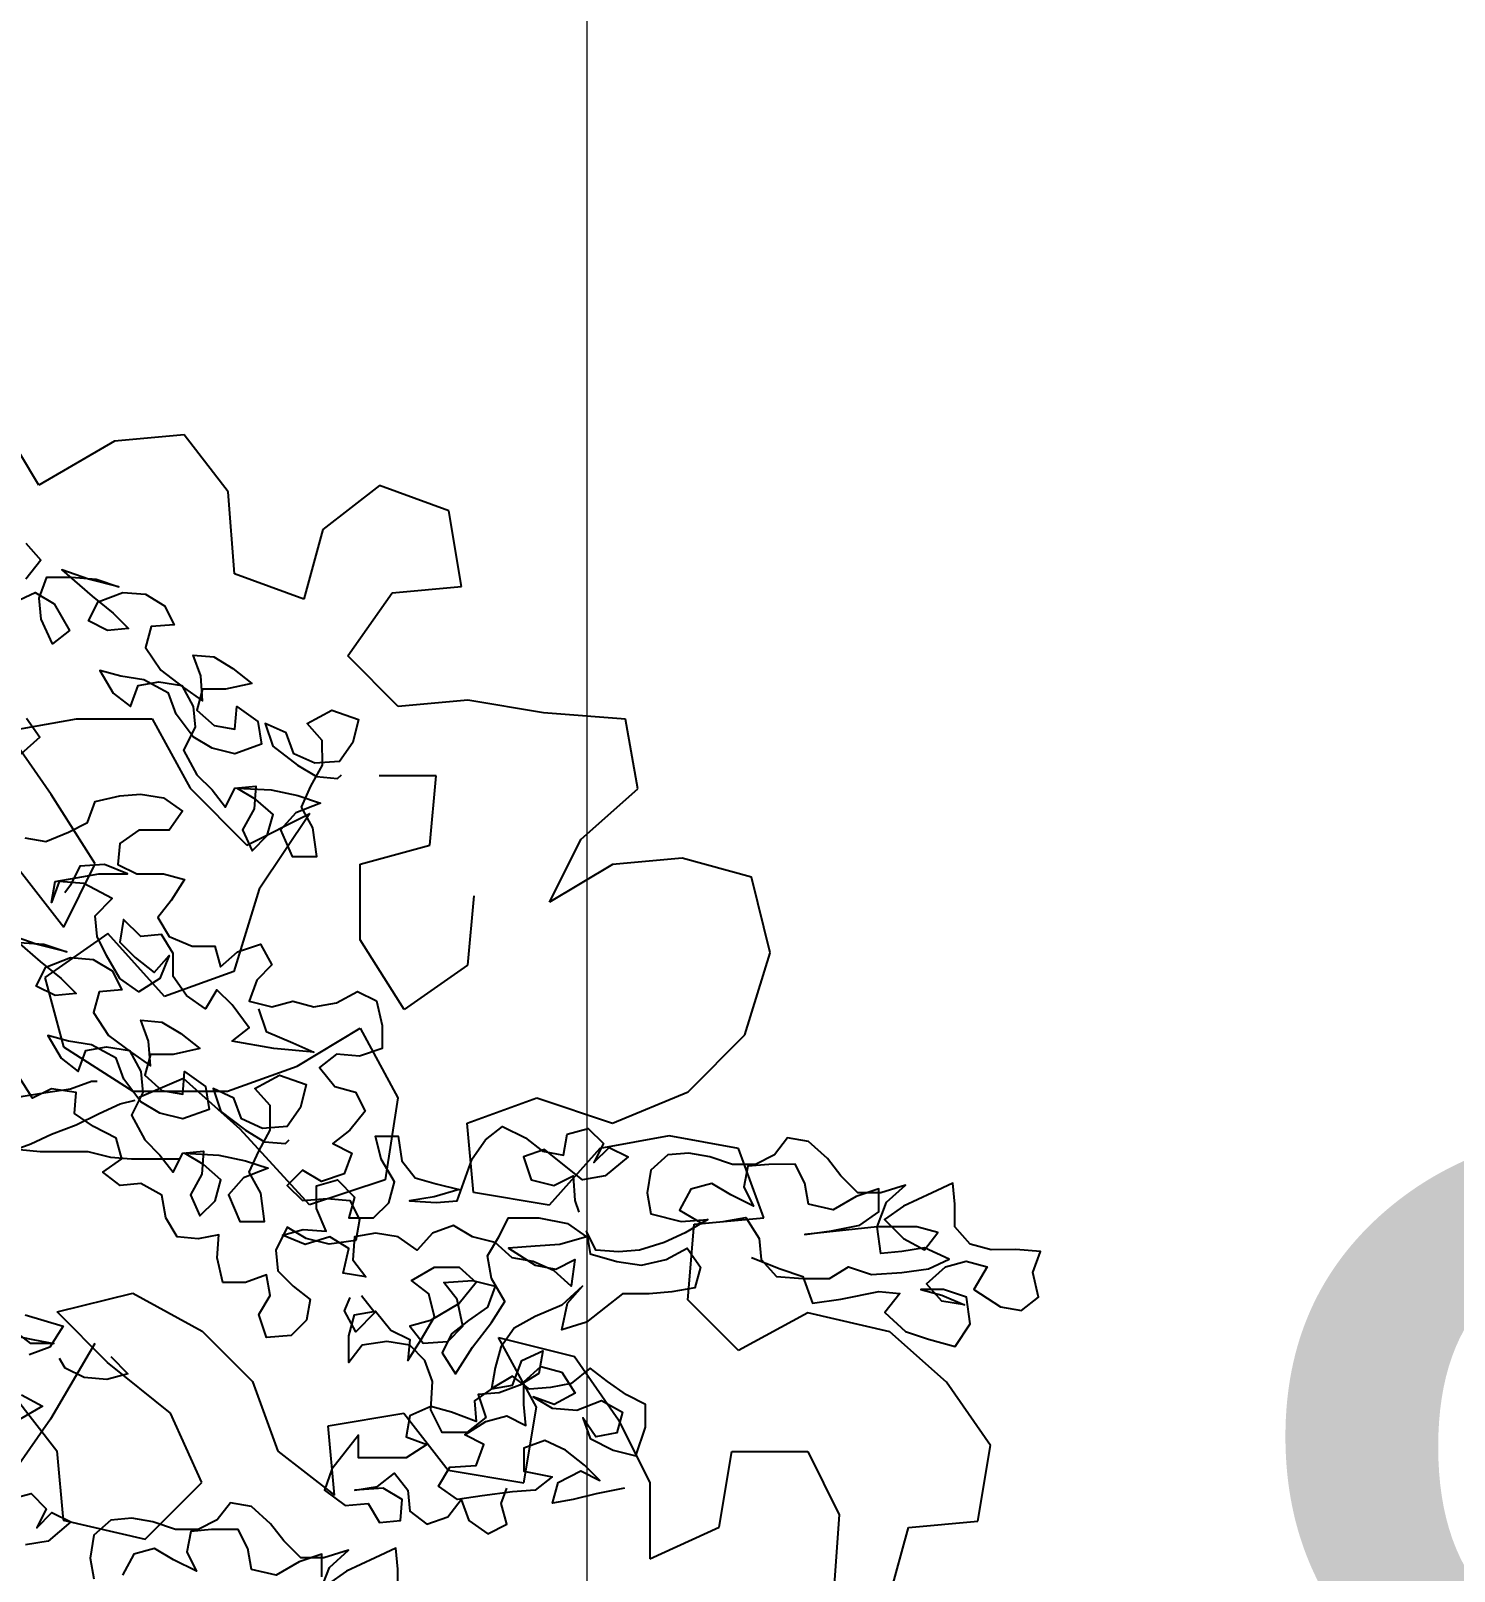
# Model space of a CAD drawing. Header units: millimetres. Extents: x 684983 to 685377, y 990360 to 990509.
# Drawn here: x 685191.703 to 685192.405, y 990448.431 to 990449.19 of the extents above; entities that cross this region are included whole.
import ezdxf

# ---------------------------------------------------------------- set-up
doc = ezdxf.new("R2010")
doc.units = ezdxf.units.MM
doc.header["$PDMODE"] = 35
doc.header["$PDSIZE"] = 0.2
for name, color, linetype in [('ANJILI', 7, 'Continuous'), ('dim', 7, 'Continuous'), ('MAHAGONY', 7, 'Continuous')]:
    doc.layers.add(name, color=color, linetype=linetype)
doc.layers.add('grid', color=8, linetype='Continuous', lineweight=9)
doc.styles.add('DIM', font='ARIALN.TTF', dxfattribs={"width": 0.8, "height": 1})
doc.styles.add('ROMANS', font='arial.ttf')
doc.dimstyles.get("Standard").update_dxf_attribs({"dimtxt": 1, "dimasz": 0.18, "dimexe": 0.18, "dimexo": 0.0625, "dimgap": 0.09, "dimtad": 0, "dimrnd": 0.05, "dimzin": 0, "dimdsep": 46, "dimtxsty": 'DIM', "dimcen": 0.09, "dimse1": 1, "dimse2": 1, "dimsd1": 1, "dimsd2": 1, "dimadec": 0, "dimazin": 0, "dimtfac": 1, "dimtix": 1, "dimtofl": 0, "dimtmove": 2, "dimatfit": 3, "dimfxl": 0, "dimtolj": 1, "dimtzin": 0, "dimarcsym": 0})

# ---------------------------------------------------------------- blocks, each defined once
blk = doc.blocks.new('*D57')
at = {"layer": 'Defpoints', "color": 0, "transparency": 16777216}
for p in [(685192.35967, 990448.87212), (685192.10547, 990447.83), (685211.20735, 990443.17057)]:
    blk.add_point(p, dxfattribs=at)
at = {"layer": 'dim', "color": 0, "transparency": 16777216, "insert": (685201.91061, 990446.54241), "char_height": 1, "attachment_point": 5, "rotation": 346.29181, "style": 'DIM'}
blk.add_mtext('\\A1;19.65', dxfattribs=at)
blk = doc.blocks.new('*D58')
at = {"layer": 'Defpoints', "color": 0, "transparency": 16777216}
for p in [(685177.08947, 990451.441), (685192.34647, 990448.83217), (685192.10547, 990447.83)]:
    blk.add_point(p, dxfattribs=at)
at = {"layer": 'dim', "color": 0, "transparency": 16777216, "insert": (685184.83847, 990450.63767), "char_height": 1, "attachment_point": 5, "rotation": 346.47844, "style": 'DIM'}
blk.add_mtext('\\A1;15.45', dxfattribs=at)
blk = doc.blocks.new('seee')
at = {"color": 84}
for p, q in [((11693.417, -2862.139, 6505.241), (11692.073, -2859.894, 6505.241)), ((11696.11, -2860.571, 6505.241), (11693.417, -2862.139, 6505.241)), ((11698.578, -2860.349, 6505.241), (11696.11, -2860.571, 6505.241)), ((11700.147, -2862.369, 6505.241), (11698.578, -2860.349, 6505.241)), ((11700.368, -2865.286, 6505.241), (11700.147, -2862.369, 6505.241)), ((11705.531, -2862.15, 6505.241), (11703.51, -2863.718, 6505.241)), ((11707.998, -2863.049, 6505.241), (11705.531, -2862.15, 6505.241)), ((11708.444, -2865.742, 6505.241), (11707.998, -2863.049, 6505.241)), ((11703.51, -2863.718, 6505.241), (11702.835, -2866.185, 6505.241)), ((11702.835, -2866.185, 6505.241), (11700.368, -2865.286, 6505.241)), ((11705.976, -2865.964, 6505.241), (11708.444, -2865.742, 6505.241)), ((11704.404, -2868.206, 6505.241), (11705.976, -2865.964, 6505.241)), ((11706.197, -2870.002, 6505.241), (11704.404, -2868.206, 6505.241)), ((11708.665, -2869.78, 6505.241), (11706.197, -2870.002, 6505.241)), ((11711.356, -2870.231, 6505.241), (11708.665, -2869.78, 6505.241)), ((11692.287, -2870.887, 6505.241), (11694.755, -2870.44, 6505.241)), ((11694.755, -2870.44, 6505.241), (11697.447, -2870.443, 6505.241)), ((11697.447, -2870.443, 6505.241), (11698.791, -2872.912, 6505.241)), ((11714.272, -2870.458, 6505.241), (11711.356, -2870.231, 6505.241)), ((11714.719, -2872.926, 6505.241), (11714.272, -2870.458, 6505.241)), ((11693.855, -2873.131, 6505.241), (11692.287, -2870.887, 6505.241)), ((11707.54, -2872.471, 6505.241), (11705.521, -2872.469, 6505.241)), ((11707.314, -2874.939, 6505.241), (11707.54, -2872.471, 6505.241)), ((11695.423, -2875.601, 6505.241), (11693.855, -2873.131, 6505.241)), ((11698.791, -2872.912, 6505.241), (11700.808, -2874.933, 6505.241)), ((11712.698, -2874.719, 6505.241), (11714.719, -2872.926, 6505.241)), ((11700.808, -2874.933, 6505.241), (11703.052, -2873.813, 6505.241)), ((11703.052, -2873.813, 6505.241), (11701.255, -2876.503, 6505.241)), ((11704.845, -2875.609, 6505.241), (11707.314, -2874.939, 6505.241)), ((11711.574, -2876.961, 6505.241), (11712.698, -2874.719, 6505.241)), ((11694.3, -2877.843, 6505.241), (11695.423, -2875.601, 6505.241)), ((11704.843, -2878.301, 6505.241), (11704.845, -2875.609, 6505.241)), ((11713.819, -2875.617, 6505.241), (11711.574, -2876.961, 6505.241)), ((11716.287, -2875.395, 6505.241), (11713.819, -2875.617, 6505.241)), ((11718.754, -2876.071, 6505.241), (11716.287, -2875.395, 6505.241)), ((11692.731, -2875.822, 6505.241), (11694.3, -2877.843, 6505.241)), ((11719.424, -2878.763, 6505.241), (11718.754, -2876.071, 6505.241)), ((11701.255, -2876.503, 6505.241), (11700.355, -2879.419, 6505.241)), ((11708.882, -2876.735, 6505.241), (11708.656, -2879.202, 6505.241)), ((11695.87, -2878.069, 6505.241), (11693.625, -2879.637, 6505.241)), ((11697.887, -2880.314, 6505.241), (11695.87, -2878.069, 6505.241)), ((11706.411, -2880.77, 6505.241), (11704.843, -2878.301, 6505.241)), ((11718.524, -2881.679, 6505.241), (11719.424, -2878.763, 6505.241)), ((11700.355, -2879.419, 6505.241), (11697.887, -2880.314, 6505.241)), ((11708.656, -2879.202, 6505.241), (11706.411, -2880.77, 6505.241)), ((11693.625, -2879.637, 6505.241), (11694.296, -2882.105, 6505.241)), ((11702.596, -2882.786, 6505.241), (11704.84, -2881.442, 6505.241)), ((11704.84, -2881.442, 6505.241), (11706.184, -2883.911, 6505.241)), ((11694.296, -2882.105, 6505.241), (11696.762, -2883.678, 6505.241)), ((11716.504, -2883.696, 6505.241), (11718.524, -2881.679, 6505.241)), ((11698.557, -2883.231, 6505.241), (11696.986, -2883.902, 6505.241)), ((11700.574, -2885.027, 6505.241), (11698.557, -2883.231, 6505.241)), ((11700.127, -2883.681, 6505.241), (11702.596, -2882.786, 6505.241)), ((11696.762, -2883.678, 6505.241), (11700.127, -2883.681, 6505.241)), ((11713.81, -2884.815, 6505.241), (11716.504, -2883.696, 6505.241)), ((11706.184, -2883.911, 6505.241), (11705.733, -2886.827, 6505.241)), ((11708.651, -2884.81, 6505.241), (11711.119, -2883.915, 6505.241)), ((11711.119, -2883.915, 6505.241), (11713.81, -2884.815, 6505.241)), ((11708.873, -2887.278, 6505.241), (11708.651, -2884.81, 6505.241)), ((11703.04, -2887.722, 6505.241), (11700.574, -2885.027, 6505.241)), ((11715.829, -2885.266, 6505.241), (11713.361, -2885.712, 6505.241)), ((11718.296, -2885.717, 6505.241), (11715.829, -2885.266, 6505.241)), ((11713.361, -2885.712, 6505.241), (11711.564, -2887.73, 6505.241)), ((11719.191, -2888.185, 6505.241), (11718.296, -2885.717, 6505.241)), ((11705.733, -2886.827, 6505.241), (11703.04, -2887.722, 6505.241)), ((11711.564, -2887.73, 6505.241), (11708.873, -2887.278, 6505.241)), ((11716.724, -2888.407, 6505.241), (11719.191, -2888.185, 6505.241)), ((11716.497, -2891.099, 6505.241), (11716.724, -2888.407, 6505.241)), ((11694.063, -2891.527, 6505.241), (11696.755, -2890.857, 6505.241)), ((11696.755, -2890.857, 6505.241), (11699.222, -2892.205, 6505.241)), ((11718.29, -2892.895, 6505.241), (11716.497, -2891.099, 6505.241)), ((11695.856, -2893.324, 6505.241), (11694.063, -2891.527, 6505.241)), ((11720.759, -2891.552, 6505.241), (11718.29, -2892.895, 6505.241)), ((11723.674, -2892.227, 6505.241), (11720.759, -2891.552, 6505.241)), ((11699.222, -2892.205, 6505.241), (11701.015, -2894.001, 6505.241)), ((11711.109, -2894.908, 6505.241), (11709.765, -2892.439, 6505.241)), ((11709.765, -2892.439, 6505.241), (11712.457, -2893.114, 6505.241)), ((11725.692, -2894.024, 6505.241), (11723.674, -2892.227, 6505.241)), ((11695.408, -2892.65, 6505.241), (11693.835, -2895.341, 6505.241)), ((11712.457, -2893.114, 6505.241), (11714.025, -2895.359, 6505.241)), ((11698.098, -2895.12, 6505.241), (11695.856, -2893.324, 6505.241)), ((11701.015, -2894.001, 6505.241), (11701.91, -2896.47, 6505.241)), ((11727.26, -2896.269, 6505.241), (11725.692, -2894.024, 6505.241)), ((11692.49, -2894.442, 6505.241), (11694.058, -2896.463, 6505.241)), ((11699.217, -2897.589, 6505.241), (11698.098, -2895.12, 6505.241)), ((11703.706, -2895.574, 6505.241), (11706.398, -2895.128, 6505.241)), ((11706.398, -2895.128, 6505.241), (11707.966, -2897.148, 6505.241)), ((11710.658, -2897.599, 6505.241), (11711.109, -2894.908, 6505.241)), ((11693.835, -2895.341, 6505.241), (11690.69, -2899.825, 6505.241)), ((11703.928, -2898.042, 6505.241), (11703.706, -2895.574, 6505.241)), ((11714.025, -2895.359, 6505.241), (11715.145, -2897.604, 6505.241)), ((11726.809, -2898.96, 6505.241), (11727.26, -2896.269, 6505.241)), ((11694.058, -2896.463, 6505.241), (11694.28, -2898.93, 6505.241)), ((11701.91, -2896.47, 6505.241), (11703.928, -2898.042, 6505.241)), ((11717.611, -2899.176, 6505.241), (11718.062, -2896.485, 6505.241)), ((11718.062, -2896.485, 6505.241), (11720.754, -2896.487, 6505.241)), ((11720.754, -2896.487, 6505.241), (11721.874, -2898.731, 6505.241)), ((11707.966, -2897.148, 6505.241), (11710.658, -2897.599, 6505.241)), ((11697.196, -2899.606, 6505.241), (11699.217, -2897.589, 6505.241)), ((11715.145, -2897.604, 6505.241), (11715.142, -2900.296, 6505.241)), ((11694.28, -2898.93, 6505.241), (11697.196, -2899.606, 6505.241)), ((11721.874, -2898.731, 6505.241), (11721.647, -2901.872, 6505.241)), ((11724.341, -2899.182, 6505.241), (11726.809, -2898.96, 6505.241)), ((11715.142, -2900.296, 6505.241), (11717.611, -2899.176, 6505.241)), ((11723.666, -2901.649, 6505.241), (11724.341, -2899.182, 6505.241))]:
    blk.add_line(p, q, dxfattribs=at)
blk = doc.blocks.new('TREE30')
at = {"color": 3, "flags": 128}
for points in [[(0.21608, 2.95915), (0.22409, 2.95015), (0.21609, 2.94013)], [(0.2101, 2.92811), (0.2211, 2.93313), (0.23112, 2.92713), (0.23914, 2.91313), (0.23014, 2.90611), (0.22412, 2.91912), (0.22311, 2.93013), (0.2271, 2.94114), (0.24011, 2.94115), (0.25313, 2.94016), (0.26514, 2.93617), (0.24912, 2.94016), (0.23511, 2.94515), (0.25113, 2.93115), (0.26215, 2.92216), (0.27016, 2.91416), (0.25915, 2.91315), (0.24914, 2.91814), (0.25414, 2.92815), (0.26714, 2.93317), (0.27915, 2.93218), (0.28917, 2.92618), (0.29418, 2.91618), (0.28217, 2.91517), (0.27918, 2.90416), (0.2872, 2.89215), (0.29922, 2.88316), (0.30923, 2.87616), (0.30822, 2.88917), (0.3042, 2.90018), (0.31522, 2.89919), (0.32523, 2.89319), (0.33525, 2.88519), (0.32124, 2.88218), (0.30923, 2.88217), (0.30623, 2.87115), (0.31525, 2.86315), (0.32626, 2.86116), (0.32725, 2.87317), (0.33827, 2.86518), (0.34028, 2.85317), (0.32627, 2.84815), (0.31426, 2.85114), (0.30424, 2.85714), (0.29523, 2.86914), (0.29121, 2.88015), (0.27819, 2.88714), (0.26618, 2.88913), (0.25517, 2.89212), (0.26219, 2.88012), (0.2712, 2.87312), (0.2752, 2.88414), (0.2862, 2.88615), (0.29821, 2.88416), (0.30423, 2.87315), (0.30524, 2.86214), (0.29925, 2.85013), (0.30626, 2.83712), (0.31428, 2.82913), (0.32129, 2.82012), (0.32629, 2.83014), (0.3373, 2.83115), (0.33631, 2.81914), (0.33031, 2.80812), (0.33533, 2.79712), (0.34333, 2.80513), (0.34632, 2.81614), (0.3373, 2.82414), (0.32729, 2.83014), (0.3453, 2.82915), (0.35932, 2.82616), (0.37133, 2.82217), (0.35833, 2.81716), (0.35033, 2.80814), (0.35635, 2.79413), (0.36936, 2.79415), (0.36734, 2.80916), (0.36133, 2.82016), (0.36632, 2.83117), (0.37232, 2.84219), (0.3723, 2.8552), (0.36429, 2.8642), (0.37729, 2.87122), (0.39131, 2.86623), (0.38832, 2.85421), (0.38132, 2.8442), (0.36831, 2.84319), (0.3573, 2.84818), (0.35328, 2.85919), (0.34227, 2.86418), (0.34628, 2.85217), (0.3593, 2.84218), (0.36932, 2.83618), (0.38033, 2.83519), (0.38233, 2.83719)], [(0.2165, 2.86699), (0.22351, 2.85698), (0.21351, 2.84797)], [(0.21555, 2.80393), (0.22656, 2.80194), (0.23857, 2.80696), (0.24857, 2.81197), (0.25257, 2.82298), (0.26557, 2.826), (0.27658, 2.82701), (0.2886, 2.82502), (0.29861, 2.81802), (0.29161, 2.808), (0.2756, 2.80799), (0.2656, 2.80097), (0.26461, 2.78996), (0.27462, 2.78497), (0.28863, 2.78498), (0.29964, 2.78199), (0.29265, 2.77097), (0.28565, 2.76196), (0.29166, 2.75196), (0.30368, 2.74696), (0.31569, 2.74697), (0.3187, 2.73597), (0.3277, 2.74398), (0.33971, 2.748), (0.34572, 2.73699), (0.33772, 2.72898), (0.33373, 2.71797), (0.34574, 2.71498), (0.35675, 2.71799), (0.36776, 2.715), (0.37977, 2.71701), (0.39078, 2.72302), (0.40079, 2.71803), (0.4038, 2.70502), (0.40381, 2.69301), (0.39181, 2.689), (0.3798, 2.68999), (0.37079, 2.68297), (0.37881, 2.67297), (0.38982, 2.66998), (0.39484, 2.65997), (0.38684, 2.64996), (0.37784, 2.64294), (0.38785, 2.63795), (0.38386, 2.62694), (0.37185, 2.62292), (0.36184, 2.62892), (0.35384, 2.6209), (0.36185, 2.6129), (0.37486, 2.61392), (0.38687, 2.61293), (0.39189, 2.60292), (0.38989, 2.59191), (0.37588, 2.5899), (0.36387, 2.59289), (0.35386, 2.59888), (0.34786, 2.58687), (0.34887, 2.57586), (0.35689, 2.56786), (0.3659, 2.56086), (0.36391, 2.54985), (0.35591, 2.54184), (0.3429, 2.54082), (0.33889, 2.55283), (0.34488, 2.56285), (0.34287, 2.57385), (0.33187, 2.56984), (0.31986, 2.56983), (0.31684, 2.58284), (0.31783, 2.59485), (0.30682, 2.59284), (0.29581, 2.59383), (0.2898, 2.60383), (0.28779, 2.61584), (0.27677, 2.62183), (0.26576, 2.62082), (0.25675, 2.62782), (0.26675, 2.63484), (0.26374, 2.64584), (0.25172, 2.65184), (0.24171, 2.65883), (0.2427, 2.66984), (0.22969, 2.67183), (0.21968, 2.66682), (0.21267, 2.67782)], [(0.2126, 2.74888), (0.22561, 2.74789), (0.23763, 2.7439), (0.22161, 2.74789), (0.20759, 2.75288), (0.22362, 2.73888), (0.23464, 2.72989), (0.24265, 2.72189), (0.23164, 2.72088), (0.22163, 2.72587), (0.22662, 2.73588), (0.23963, 2.7409), (0.25164, 2.73991), (0.26166, 2.73391), (0.26667, 2.72391), (0.25466, 2.7229), (0.25167, 2.71189), (0.25969, 2.69988), (0.2717, 2.69089), (0.28172, 2.68389), (0.28071, 2.6969), (0.27669, 2.70791), (0.2877, 2.70692), (0.29772, 2.70092), (0.30773, 2.69292), (0.29372, 2.68991), (0.28171, 2.6899), (0.27872, 2.67888), (0.28774, 2.67088), (0.29875, 2.66889), (0.29974, 2.6809), (0.31075, 2.67291), (0.31277, 2.6609), (0.29876, 2.65588), (0.28675, 2.65887), (0.27673, 2.66487), (0.26771, 2.67687), (0.2637, 2.68788), (0.25068, 2.69487), (0.23867, 2.69686), (0.22766, 2.69985), (0.23468, 2.68785), (0.24369, 2.68085), (0.24768, 2.69187), (0.25869, 2.69388), (0.2707, 2.69189), (0.27672, 2.68088), (0.27773, 2.66987), (0.27173, 2.65786), (0.27875, 2.64485), (0.28677, 2.63686), (0.29378, 2.62785), (0.29878, 2.63787), (0.30978, 2.63888), (0.30879, 2.62687), (0.3028, 2.61585), (0.30781, 2.60485), (0.31581, 2.61286), (0.3188, 2.62387), (0.30979, 2.63187), (0.29978, 2.63787), (0.31779, 2.63688), (0.33181, 2.63389), (0.34382, 2.6299), (0.33081, 2.62489), (0.32282, 2.61587), (0.32883, 2.60186), (0.34184, 2.60188), (0.33983, 2.61689), (0.33381, 2.62789), (0.33881, 2.6389), (0.3448, 2.64992), (0.34479, 2.66293), (0.33678, 2.67193), (0.34978, 2.67895), (0.3638, 2.67396), (0.36081, 2.66194), (0.35381, 2.65193), (0.3408, 2.65092), (0.32978, 2.65591), (0.32577, 2.66692), (0.31476, 2.67191), (0.31877, 2.6599), (0.33179, 2.64991), (0.34181, 2.64391), (0.35282, 2.64292), (0.35482, 2.64492)], [(0.33874, 2.71397), (0.34275, 2.70196), (0.35677, 2.69597), (0.36779, 2.69098), (0.34677, 2.69296), (0.32474, 2.69694), (0.33374, 2.70395), (0.32473, 2.71596), (0.31671, 2.72396), (0.31072, 2.71394), (0.3007, 2.72094), (0.29369, 2.73094), (0.29367, 2.74295), (0.28766, 2.75295), (0.27665, 2.75194), (0.26764, 2.76094), (0.26565, 2.74893), (0.27366, 2.74093), (0.28368, 2.73293), (0.29167, 2.74195), (0.28668, 2.72993), (0.27568, 2.72292), (0.26566, 2.72991), (0.25865, 2.74192), (0.25363, 2.75192), (0.25262, 2.76293), (0.26162, 2.77195), (0.2466, 2.77994), (0.23359, 2.78093), (0.2296, 2.76992), (0.23159, 2.78093), (0.24259, 2.78294), (0.2546, 2.78495), (0.26962, 2.78497), (0.2576, 2.78996), (0.24459, 2.78895), (0.2396, 2.77893), (0.2366, 2.77493)], [(0.21578, 2.55272), (0.23581, 2.54673), (0.22881, 2.53572), (0.2178, 2.5317)], [(0.21382, 2.51068), (0.22483, 2.50469), (0.21283, 2.49767)], [(0.20078, 2.5437), (0.2198, 2.53971), (0.23081, 2.53772), (0.2188, 2.53771), (0.20578, 2.54771)], [(0.53151, 2.46154), (0.5165, 2.45852), (0.50449, 2.45551), (0.49349, 2.4535), (0.49648, 2.46451), (0.50848, 2.47052), (0.5185, 2.46553), (0.51048, 2.47353), (0.50047, 2.48153), (0.48945, 2.48652), (0.47845, 2.48251), (0.47846, 2.4705), (0.49347, 2.46751), (0.48447, 2.46049), (0.47246, 2.45948), (0.45645, 2.45747), (0.44344, 2.45545), (0.43343, 2.46245), (0.43942, 2.47246), (0.45343, 2.47348), (0.45743, 2.48449), (0.44741, 2.48948), (0.45842, 2.4965), (0.46942, 2.49951), (0.47944, 2.49452), (0.47843, 2.50553), (0.47842, 2.51754), (0.48742, 2.52555), (0.49843, 2.52256), (0.50544, 2.51156), (0.49444, 2.50554), (0.48343, 2.50953), (0.49344, 2.50354), (0.50645, 2.50255), (0.51946, 2.50757), (0.53047, 2.50157), (0.52748, 2.49056), (0.51647, 2.48855), (0.50946, 2.49855), (0.51347, 2.48754), (0.52549, 2.48155), (0.5375, 2.47856), (0.54249, 2.49358), (0.54248, 2.50559), (0.53247, 2.51058), (0.52245, 2.51758), (0.51344, 2.52458), (0.50344, 2.51656), (0.49243, 2.51455), (0.48142, 2.51354), (0.47241, 2.52053), (0.4624, 2.51452), (0.4524, 2.5075), (0.45341, 2.4965), (0.4404, 2.50149), (0.42939, 2.50448), (0.41838, 2.49947), (0.41639, 2.48846), (0.4274, 2.48446), (0.4164, 2.47745), (0.39138, 2.47742), (0.39137, 2.48943), (0.37737, 2.47141), (0.37338, 2.46039), (0.38439, 2.4524), (0.3964, 2.45341), (0.40242, 2.4434), (0.41343, 2.44442), (0.41442, 2.45543), (0.4044, 2.46142), (0.38939, 2.46041), (0.4014, 2.46242), (0.4104, 2.46943), (0.41742, 2.46043), (0.41843, 2.44942), (0.42744, 2.44243), (0.43845, 2.44644), (0.44544, 2.45545), (0.44946, 2.44445), (0.45947, 2.43745), (0.46948, 2.44247), (0.46646, 2.45347), (0.46946, 2.46148)], [(0.41208, 2.40677), (0.41207, 2.41878), (0.41106, 2.42979), (0.40006, 2.42478), (0.38505, 2.41776), (0.37505, 2.41074)], [(0.37204, 2.41474), (0.37203, 2.42675), (0.36002, 2.42274), (0.34802, 2.41572), (0.33501, 2.41871), (0.33299, 2.42972), (0.32798, 2.43973), (0.31397, 2.43971), (0.30296, 2.4387), (0.30097, 2.42769), (0.30598, 2.41769), (0.29397, 2.42368), (0.28395, 2.42968), (0.27295, 2.42666), (0.26695, 2.41565)], [(0.37105, 2.40674), (0.37604, 2.41975), (0.38604, 2.42877), (0.37303, 2.42475), (0.36102, 2.42474), (0.35201, 2.43374), (0.34499, 2.44274), (0.33498, 2.45174), (0.32396, 2.45373), (0.31697, 2.44472), (0.30696, 2.43971), (0.29495, 2.4397), (0.28294, 2.44369), (0.27193, 2.44568), (0.26092, 2.44467), (0.25192, 2.43665), (0.24993, 2.42464), (0.25194, 2.41363)], [(0.20786, 2.45563), (0.21887, 2.45864), (0.22689, 2.45064), (0.22189, 2.44063), (0.22989, 2.44864), (0.2399, 2.44365), (0.2279, 2.43363), (0.21589, 2.43162)]]:
    blk.add_lwpolyline(points, dxfattribs=at)
at = {"color": 15, "flags": 128}
for points in [[(0.18466, 2.65278), (0.19366, 2.66079), (0.20367, 2.6658), (0.21468, 2.66782), (0.22668, 2.66983), (0.23969, 2.67184), (0.2507, 2.67586), (0.2537, 2.67586)], [(0.18568, 2.63176), (0.19769, 2.63377), (0.2077, 2.63878), (0.2187, 2.6428), (0.22971, 2.64781), (0.24271, 2.65283), (0.25472, 2.65884), (0.26572, 2.66386), (0.27373, 2.66587)], [(0.2127, 2.63979), (0.22371, 2.6388), (0.24873, 2.63882), (0.26074, 2.63583), (0.27175, 2.63484), (0.29678, 2.63486)]]:
    blk.add_lwpolyline(points, dxfattribs=at)
at = {"color": 105, "flags": 128}
blk.add_lwpolyline([(0.59848, 2.58293), (0.61349, 2.57694), (0.62551, 2.57295), (0.63052, 2.55894), (0.64554, 2.56096), (0.66555, 2.56498), (0.67656, 2.56399), (0.66856, 2.55397), (0.67958, 2.54397), (0.69159, 2.53998), (0.70561, 2.53599), (0.7136, 2.54801), (0.71159, 2.56202), (0.69958, 2.56601), (0.68757, 2.566), (0.69858, 2.56301), (0.71059, 2.55801), (0.69858, 2.56001), (0.69057, 2.56901), (0.70057, 2.57802), (0.71157, 2.58103), (0.72258, 2.57804), (0.71559, 2.56603), (0.72961, 2.55703), (0.74062, 2.55504), (0.74962, 2.56205), (0.74661, 2.57506), (0.7506, 2.58607), (0.73759, 2.58706), (0.72458, 2.58705), (0.71357, 2.59004), (0.70555, 2.59904), (0.70554, 2.61105), (0.70453, 2.62206), (0.69352, 2.61705), (0.67852, 2.61003), (0.66852, 2.60301), (0.67853, 2.59301), (0.68955, 2.58702), (0.69655, 2.59603), (0.68553, 2.59903), (0.66452, 2.59901), (0.62649, 2.59497), (0.6405, 2.59698), (0.65551, 2.6), (0.66551, 2.60701), (0.6655, 2.61902), (0.65349, 2.61501), (0.64149, 2.60799), (0.62847, 2.61098), (0.62646, 2.62199), (0.62145, 2.632), (0.60744, 2.63198), (0.59643, 2.63097), (0.59444, 2.61996), (0.59945, 2.60996), (0.58744, 2.61595), (0.57742, 2.62195), (0.56641, 2.61893), (0.56042, 2.60792), (0.57244, 2.60092), (0.58344, 2.60194), (0.59545, 2.60395), (0.60247, 2.59295), (0.60348, 2.58194), (0.6115, 2.57294), (0.62551, 2.57195), (0.63952, 2.57196), (0.64952, 2.57798), (0.66154, 2.57398), (0.67755, 2.575), (0.69156, 2.57701), (0.70256, 2.58203), (0.68955, 2.58802), (0.67754, 2.58601), (0.66653, 2.585), (0.66452, 2.59901), (0.66951, 2.61202), (0.67951, 2.62104), (0.6665, 2.61702), (0.65449, 2.61701), (0.64548, 2.62601), (0.63846, 2.63501), (0.62844, 2.64401), (0.61743, 2.646), (0.61044, 2.63699), (0.60043, 2.63198), (0.58842, 2.63197), (0.57641, 2.63596), (0.5654, 2.63795), (0.55439, 2.63694), (0.54539, 2.62892), (0.5434, 2.61691), (0.54541, 2.6059), (0.56143, 2.60192), (0.57544, 2.60293), (0.56343, 2.59591), (0.55243, 2.5909), (0.53942, 2.58688), (0.52841, 2.58587), (0.5164, 2.58686), (0.51139, 2.59687), (0.5134, 2.58486), (0.52742, 2.58087), (0.54043, 2.57888), (0.55344, 2.58189), (0.56444, 2.58791), (0.57146, 2.5779), (0.56846, 2.56689), (0.55646, 2.56488), (0.54445, 2.56387), (0.53043, 2.56385), (0.52143, 2.55684), (0.51143, 2.54882), (0.49843, 2.54481), (0.50141, 2.55882), (0.50941, 2.56784), (0.49841, 2.55782), (0.48441, 2.5518), (0.4734, 2.54579), (0.46641, 2.53577), (0.46341, 2.52476), (0.46142, 2.51375), (0.47243, 2.51576), (0.47742, 2.52878), (0.48843, 2.53379), (0.48644, 2.52178), (0.47643, 2.51576), (0.46543, 2.51175), (0.45442, 2.51074), (0.45843, 2.49873), (0.44843, 2.49072), (0.43542, 2.49071), (0.42941, 2.50271), (0.43039, 2.51772), (0.42638, 2.52873), (0.41836, 2.53673), (0.40635, 2.53872), (0.39334, 2.53671), (0.38635, 2.52769), (0.38633, 2.5417), (0.38933, 2.55272), (0.40033, 2.55473), (0.40835, 2.54473), (0.41836, 2.53973), (0.41737, 2.52872), (0.42437, 2.53974), (0.43136, 2.55175), (0.42835, 2.56376), (0.41933, 2.57076), (0.43134, 2.57778), (0.44435, 2.57779), (0.45336, 2.56979), (0.44437, 2.55877), (0.42936, 2.54975), (0.41836, 2.54674), (0.42537, 2.53774), (0.43838, 2.53875), (0.44638, 2.54676), (0.44336, 2.56077), (0.43635, 2.56977), (0.45136, 2.57079), (0.46337, 2.5678), (0.45938, 2.55678), (0.44938, 2.54977), (0.44038, 2.54275), (0.43538, 2.53274), (0.4424, 2.52174), (0.45139, 2.53576), (0.46139, 2.54878), (0.46839, 2.55979), (0.46137, 2.5718), (0.45936, 2.58381), (0.46535, 2.59382), (0.47035, 2.60383), (0.48636, 2.60385), (0.50138, 2.60086), (0.51139, 2.59386), (0.49738, 2.58985), (0.48437, 2.58883), (0.47036, 2.58782), (0.48438, 2.57883), (0.49539, 2.57683), (0.5054, 2.58185), (0.50341, 2.56783), (0.49439, 2.57583), (0.48338, 2.58083), (0.47237, 2.58282), (0.46335, 2.59082), (0.45134, 2.59381), (0.44133, 2.5998), (0.43032, 2.59579), (0.42232, 2.58678), (0.41231, 2.59377), (0.4003, 2.59576), (0.38929, 2.59375), (0.3883, 2.58174), (0.39531, 2.57274), (0.3833, 2.57473), (0.38629, 2.58774), (0.37628, 2.59374), (0.36327, 2.58972), (0.35125, 2.59472), (0.36226, 2.59773), (0.37427, 2.59674), (0.36926, 2.60875), (0.36925, 2.62076), (0.38025, 2.62377), (0.38927, 2.61477), (0.38628, 2.60376), (0.39929, 2.60377), (0.40729, 2.61178), (0.41028, 2.62279), (0.40326, 2.6348), (0.40025, 2.64681), (0.41226, 2.64682), (0.41427, 2.63381), (0.42129, 2.62481), (0.4323, 2.62181), (0.44431, 2.61882), (0.4313, 2.61481), (0.41829, 2.61279), (0.43231, 2.61181), (0.44332, 2.61282), (0.4513, 2.63484), (0.4583, 2.64486), (0.4673, 2.65187), (0.47932, 2.64588), (0.48833, 2.63888), (0.49934, 2.63689), (0.50133, 2.6479), (0.51234, 2.65091), (0.52035, 2.64291), (0.51536, 2.6329), (0.52336, 2.64091), (0.53337, 2.63592), (0.52137, 2.6259), (0.50936, 2.62389), (0.48933, 2.63988), (0.47832, 2.63587), (0.48234, 2.62386), (0.49435, 2.62087), (0.50436, 2.62588), (0.50537, 2.61287), (0.50738, 2.60687)], dxfattribs=at)
at = {"flags": 128}
for points in [[(0.39292, 2.56289), (0.39994, 2.55389), (0.38994, 2.54387), (0.38392, 2.55487), (0.38692, 2.56188)], [(0.26084, 2.53074), (0.26986, 2.52174), (0.25885, 2.51873), (0.24684, 2.51972), (0.23683, 2.52471), (0.23382, 2.52972)]]:
    blk.add_lwpolyline(points, dxfattribs=at)

msp = doc.modelspace()

# ---------------------------------------------------------------- linework, layer by layer
at = {"layer": 'grid'}
msp.add_line((685191.9771, 990509.15479), (685191.9771, 990370.8996), dxfattribs=at)

# ---------------------------------------------------------------- block references
at = {"layer": 'ANJILI', "xscale": 0.01386104931414437, "yscale": 0.01386104931414437, "zscale": 0.01386104931414437}
msp.add_blockref('seee', (685029.62406, 990488.63833, 98.652), dxfattribs=at)
at = {"layer": 'MAHAGONY', "color": 7, "xscale": 0.9355958136093464, "yscale": 0.9355958136093464, "zscale": 0.9355958136093464}
msp.add_blockref('TREE30', (685191.49847, 990446.169, 98.419), dxfattribs=at)

# ---------------------------------------------------------------- texts
at = {"color": 1, "style": 'ROMANS'}
msp.add_text('8', height=0.6, dxfattribs=at).set_placement((685192.27156, 990448.0422))

# ---------------------------------------------------------------- dimensions: what is measured, and where the dimension line sits
at = {"layer": 'dim'}
for p1, distance, picture, middle in [((685177.08947, 990451.441), 1.03074, '*D58', (685184.83847, 990450.63767)), ((685211.20735, 990443.17057), -1.07268, '*D57', (685201.91061, 990446.54241))]:
    dim = msp.add_aligned_dim(p1=p1, p2=(685192.10547, 990447.83), distance=distance, dimstyle='Standard', dxfattribs=at)
    dim.commit()
    dim.dimension.update_dxf_attribs({"geometry": picture, "text_midpoint": middle})

doc.saveas('drawing.dxf')
